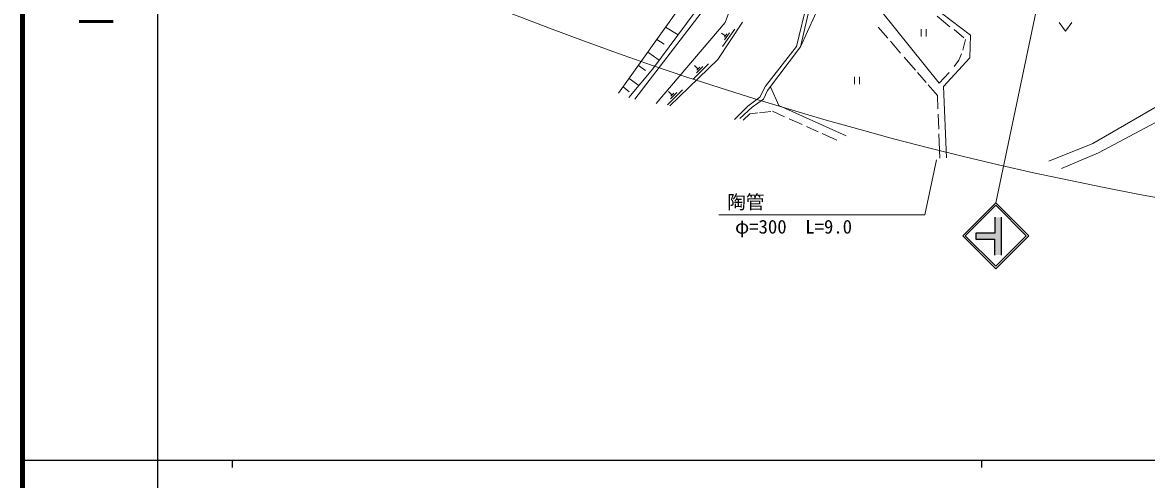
# Model space of a CAD drawing. Units: millimetres, scale not verified, with parts at other scales. Extents: x 40000 to 680000, y 20000 to 380000.
# Drawn here: x 40000 to 190024, y 202409 to 263457 of the extents above; entities that cross this region are included whole.
import ezdxf
from ezdxf.enums import TextEntityAlignment as Align

# ---------------------------------------------------------------- set-up
doc = ezdxf.new("R2010")
doc.units = ezdxf.units.MM
doc.header["$LTSCALE"] = 1000
for name, color, linetype, lineweight in [('M-BGD', 7, 'Continuous', 13), ('M-STR-HTXT', 7, 'Continuous', 13), ('M-STR-STRC', 7, 'Continuous', 25), ('M-TTL', 2, 'Continuous', 140), ('M-TTL-BAND', 7, 'Continuous', 25)]:
    doc.layers.add(name, color=color, linetype=linetype, lineweight=lineweight)
doc.styles.add('@ＭＳ ゴシック', font='')
doc.styles.add('ＭＳ ゴシック', font='')
doc.styles.get('@ＭＳ ゴシック').set_extended_font_data('@MS Gothic')
doc.styles.get('ＭＳ ゴシック').set_extended_font_data('MS Gothic')

msp = doc.modelspace()

# ---------------------------------------------------------------- hatches: boundary and pattern name
at = {"layer": 'M-STR-STRC'}
for points in [[(169726, 232397), (169726, 234501), (167228, 234501), (167228, 235325), (169762, 235325), (169762, 237447), (170675, 237447), (170675, 232397)], [(169726, 232397), (169726, 234501), (167228, 234501), (167228, 235325), (169762, 235325), (169762, 237447), (170675, 237447), (170675, 232397)], [(169726, 232397), (169726, 234501), (167228, 234501), (167228, 235325), (169762, 235325), (169762, 237447), (170675, 237447), (170675, 232397)], [(169726, 232397), (169726, 234501), (167228, 234501), (167228, 235325), (169762, 235325), (169762, 237447), (170675, 237447), (170675, 232397)], [(169726, 232397), (169726, 234501), (167228, 234501), (167228, 235325), (169762, 235325), (169762, 237447), (170675, 237447), (170675, 232397)], [(170675, 237447), (169762, 237447), (169762, 235325), (167228, 235325), (167228, 234501), (169726, 234501), (169726, 232397), (170675, 232397)]]:
    msp.add_hatch(color=256, dxfattribs=at).paths.add_polyline_path(points)

# ---------------------------------------------------------------- linework, layer by layer
at = {"layer": 'M-BGD'}
for p, q in [((136724, 271437), (133793, 263431)), ((119563, 254022), (127891, 265694)), ((121745, 253229), (131601, 266065)), ((124152, 257284), (130824, 266263)), ((143295, 260266), (144767, 266288)), ((143855, 260215), (146644, 266325)), ((143855, 260215), (145172, 265926)), ((154676, 264882), (162342, 255362)), ((162086, 264316), (163782, 262872)), ((166517, 261742), (162650, 264713)), ((133793, 263431), (124568, 252636)), ((125842, 262823), (127516, 261810)), ((136116, 263496), (132788, 258517)), ((133431, 260250), (135062, 262569)), ((155496, 261343), (154227, 262807)), ((159945, 262546), (159945, 261562)), ((160618, 262546), (160618, 261562)), ((178364, 263445), (179205, 262305)), ((180047, 263445), (179205, 262305)), ((124678, 261191), (125650, 260554)), ((133732, 261717), (133293, 262036)), ((134385, 262079), (133693, 261117)), ((133703, 261472), (134030, 261937)), ((164343, 262507), (165661, 261414)), ((165879, 261197), (165503, 259742)), ((166458, 258738), (166517, 261742)), ((139170, 254959), (143295, 260266)), ((139453, 254352), (143855, 260215)), ((157210, 259364), (155835, 260952)), ((123477, 259508), (124999, 258424)), ((132788, 258517), (126420, 252313)), ((159188, 257080), (157681, 258820)), ((162944, 254916), (166458, 258738)), ((164970, 258442), (164334, 257582)), ((165344, 259284), (164970, 258442)), ((120912, 253451), (124152, 257284)), ((122199, 257717), (123147, 257021)), ((129557, 255914), (131548, 257933)), ((130096, 257311), (129716, 257697)), ((130800, 257560), (129959, 256725)), ((130027, 257074), (130426, 257479)), ((160593, 255457), (159455, 256772)), ((162342, 255362), (163702, 256792)), ((120962, 255983), (122270, 255057)), ((151049, 256182), (151049, 255198)), ((151722, 256182), (151722, 255198)), ((162125, 253689), (160863, 255146)), ((120162, 254862), (120965, 254204)), ((126080, 252451), (128071, 254470)), ((126619, 253848), (126239, 254234)), ((127323, 254097), (126482, 253262)), ((126550, 253611), (126949, 254016)), ((138399, 253459), (139170, 254959)), ((138920, 253217), (139453, 254352)), ((140951, 252384), (139847, 254877)), ((162193, 251902), (162125, 253689)), ((163308, 245375), (162944, 254916)), ((135034, 250515), (136801, 252268)), ((135766, 250637), (137406, 252151)), ((136801, 252268), (138399, 253459)), ((137406, 252151), (138920, 253217)), ((149938, 248297), (140951, 252384)), ((182879, 247278), (193520, 253461)), ((183610, 246040), (195439, 252380)), ((137092, 251254), (136209, 250398)), ((138150, 251371), (137092, 251254)), ((139899, 251565), (138384, 251397)), ((141724, 250871), (140120, 251590)), ((144072, 249818), (142326, 250601)), ((162294, 249217), (162219, 251197)), ((146209, 248860), (144652, 249558)), ((148686, 247749), (146746, 248619)), ((162441, 245329), (162318, 248566)), ((176970, 244918), (182879, 247278)), ((178689, 243958), (183610, 246040))]:
    msp.add_line(p, q, dxfattribs=at)
at = {"layer": 'M-STR-HTXT'}
for p in [(161993, 245099), (132924, 237753)]:
    msp.add_line(p, (160424, 237753), dxfattribs=at)
msp.add_arc((275800, 698655), 466302, 245.04121, 282.96372, dxfattribs=at)
at = {"layer": 'M-STR-STRC', "lineweight": 13}
msp.add_line((169902, 239387), (178313, 279370), dxfattribs=at)
at = {"layer": 'M-STR-STRC'}
for p, q in [((169902, 239387), (165490, 234974)), ((169902, 239047), (165829, 234974)), ((174314, 234974), (169902, 239387)), ((173975, 234974), (169902, 239047)), ((169762, 237447), (169762, 235325)), ((170675, 232397), (170675, 237447)), ((165490, 234974), (169902, 230562)), ((165829, 234974), (169902, 230902)), ((169762, 235325), (167228, 235325)), ((167228, 235325), (167228, 234501)), ((167228, 234501), (169726, 234501)), ((169726, 234501), (169726, 232397)), ((169902, 230562), (174314, 234974)), ((169902, 230902), (173975, 234974))]:
    msp.add_line(p, q, dxfattribs=at)
at = {"layer": 'M-TTL'}
msp.add_line((40000, 380000), (40000, 20000), dxfattribs=at)
at = {"layer": 'M-TTL-BAND'}
for p, q in [((58000, 370000), (58000, 20000)), ((40000, 205000), (579000, 205000)), ((68000, 205000), (68000, 204000)), ((168000, 205000), (168000, 204000))]:
    msp.add_line(p, q, dxfattribs=at)

# ---------------------------------------------------------------- texts
at = {"layer": 'M-STR-HTXT', "style": 'ＭＳ ゴシック'}
for s, p in [('陶管', (134039, 238016)), ('φ=300  L=9.0', (135106, 234709))]:
    msp.add_text(s, height=1833, dxfattribs=at).set_placement(p, align=Align.BOTTOM_LEFT)
at = {"layer": 'M-TTL-BAND', "style": '@ＭＳ ゴシック'}
msp.add_text('縮尺千分の一', height=3666, rotation=270, dxfattribs=at).set_placement((49777, 261030), align=Align.MIDDLE_RIGHT)

doc.saveas('drawing.dxf')
